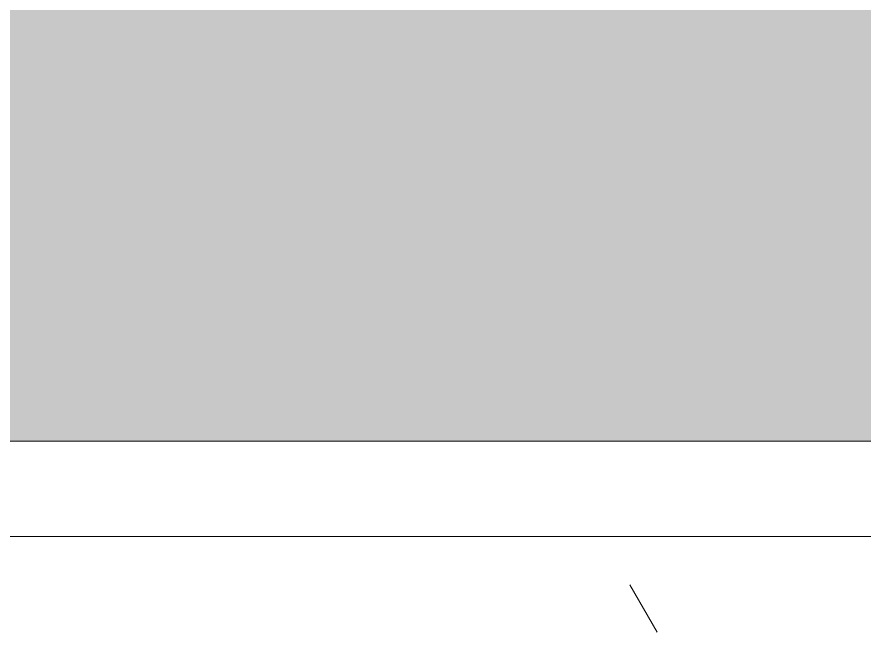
# Model space of a CAD drawing. Header units: inches. Extents: x -4061 to -1937, y 9836 to 11171.
# Drawn here: x -3434.72 to -3429.17, y 10345.59 to 10349.62 of the extents above; entities that cross this region are included whole.
import ezdxf

# ---------------------------------------------------------------- set-up
doc = ezdxf.new("R2010")
doc.units = ezdxf.units.IN
doc.header["$MEASUREMENT"] = 0
doc.layers.add('A-WALL', color=113, linetype='Continuous', lineweight=18)
doc.layers.add('A-WALL-PATT-6', color=111, linetype='Continuous', lineweight=9)
pattern_1 = [(0, (0, -1152), (20.48, 5.12), [0.845, -14.515, 0.845, -14.515, -81.92]), (0, (0, -1152), (20.48, 5.12), [-30.72, 0.845, -29.875, 0.845, -14.515, -35.84]), (0, (0, -1152), (20.48, 5.12), [-76.8, 0.845, -9.395, 0.845, -24.755]), (120, (7.68, -1149.44), (-14.67405, 15.1762003), [0.845, -14.515, 0.845, -14.515, -81.92]), (120, (7.68, -1149.44), (-14.67405, 15.1762003), [-30.72, 0.845, -29.875, 0.845, -14.515, -35.84]), (120, (7.68, -1149.44), (-14.67405, 15.1762003), [-76.8, 0.845, -9.395, 0.845, -24.755]), (240, (10.24, -1139.2), (-5.80595, -20.2962003), [0.845, -14.515, 0.845, -14.515, -81.92]), (240, (10.24, -1139.2), (-5.80595, -20.2962003), [-30.72, 0.845, -29.875, 0.845, -14.515, -35.84]), (240, (10.24, -1139.2), (-5.80595, -20.2962003), [-76.8, 0.845, -9.395, 0.845, -24.755])]

msp = doc.modelspace()

# ---------------------------------------------------------------- hatches: boundary and pattern name
at = {"layer": 'A-WALL-PATT-6'}
h = msp.add_hatch(dxfattribs=at)
h.set_pattern_fill('FP_10', color=256, style=0, pattern_type=2)
h.set_pattern_definition([(161.57, (0.32, -1151.68), (-2.560496185, -0.000537386), [0, -18.214, 2.022, 0]), (18.43, (-0.32, -1151.68), (-2.560496185, 0.000537386), [0, -18.214, 2.022, 0]), (108.43, (0.32, -1151.68), (1.27922091, -6.400876726), [6.07, -14.166]), (71.57, (-0.32, -1151.68), (1.27922091, 6.400876726), [6.07, -14.166])])
h.paths.add_polyline_path([(-3416.6487, 10346.8394), (-3413.7737, 10346.8394), (-3413.7737, 10350.3394), (-3454.9237, 10350.3394), (-3454.9237, 10346.8394), (-3421.439, 10346.8394)], flags=0)
h.paths.add_polyline_path([(-3764.1391, 10346.8394), (-3494.9237, 10346.8394), (-3494.9237, 10350.3394), (-3822.7237, 10350.3394), (-3822.7237, 10346.8394), (-3779.4681, 10346.8394)], flags=0)
h = msp.add_hatch(dxfattribs=at)
h.set_pattern_fill('FP_1', color=256, style=0, pattern_type=2)
h.set_pattern_definition(pattern_1)
h.paths.add_polyline_path([(-3416.2455, 10346.2144), (-3413.1487, 10346.2144), (-3413.7737, 10346.8394), (-3416.6487, 10346.8394), (-3416.6208, 10346.7962)], flags=0)
h.paths.add_polyline_path([(-3454.9237, 10346.2144), (-3417.2737, 10346.2144), (-3417.2737, 10346.8394), (-3454.9237, 10346.8394), (-3454.9237, 10346.5894)], flags=0)
h.paths.add_polyline_path([(-3748.8102, 10346.2144), (-3665.6044, 10346.2144), (-3665.6044, 10346.8394), (-3822.7237, 10346.8394), (-3822.7237, 10346.2144), (-3764.1391, 10346.2144)], flags=0)
h.paths.add_polyline_path([(-3595.5209, 10346.2144), (-3503.6737, 10346.2144), (-3503.6737, 10346.8394), (-3662.1044, 10346.8394), (-3662.1044, 10346.2144), (-3631.4794, 10346.2144)], flags=0)
h.paths.add_polyline_path([(-3494.9237, 10346.2144), (-3494.9237, 10346.8394), (-3500.1737, 10346.8294), (-3500.1737, 10346.2144), (-3495.3108, 10346.2144)], flags=0)
h = msp.add_hatch(dxfattribs=at)
h.set_pattern_fill('FP_1', color=256, style=0, pattern_type=2)
h.set_pattern_definition(pattern_1)
h.paths.add_polyline_path([(-3454.9237, 10345.5894), (-3417.2737, 10345.5894), (-3417.2737, 10346.2144), (-3454.9237, 10346.2144)], flags=0)
h.paths.add_polyline_path([(-3413.7737, 10345.5894), (-3412.5237, 10345.5894), (-3413.1487, 10346.2144), (-3416.2455, 10346.2144), (-3415.8423, 10345.5894)], flags=0)
h.paths.add_polyline_path([(-3665.6044, 10345.5894), (-3665.6044, 10346.2144), (-3822.7237, 10346.2144), (-3822.7237, 10345.5894), (-3672.6981, 10345.5894)], flags=0)
h.paths.add_polyline_path([(-3504.6693, 10345.5894), (-3503.6737, 10345.5894), (-3503.6737, 10346.2144), (-3662.1044, 10346.2144), (-3662.1044, 10345.5894), (-3504.7897, 10345.5894)], flags=0)
h.paths.add_polyline_path([(-3500.1737, 10345.5894), (-3494.9237, 10345.5894), (-3494.9237, 10346.2144), (-3500.1737, 10346.2044)], flags=0)

# ---------------------------------------------------------------- linework, layer by layer
at = {"layer": 'A-WALL'}
for p, q in [((-3454.9237, 10346.8394), (-3413.7737, 10346.8394)), ((-3454.9237, 10346.2144), (-3413.1487, 10346.2144))]:
    msp.add_line(p, q, dxfattribs=at)

doc.saveas('drawing.dxf')
